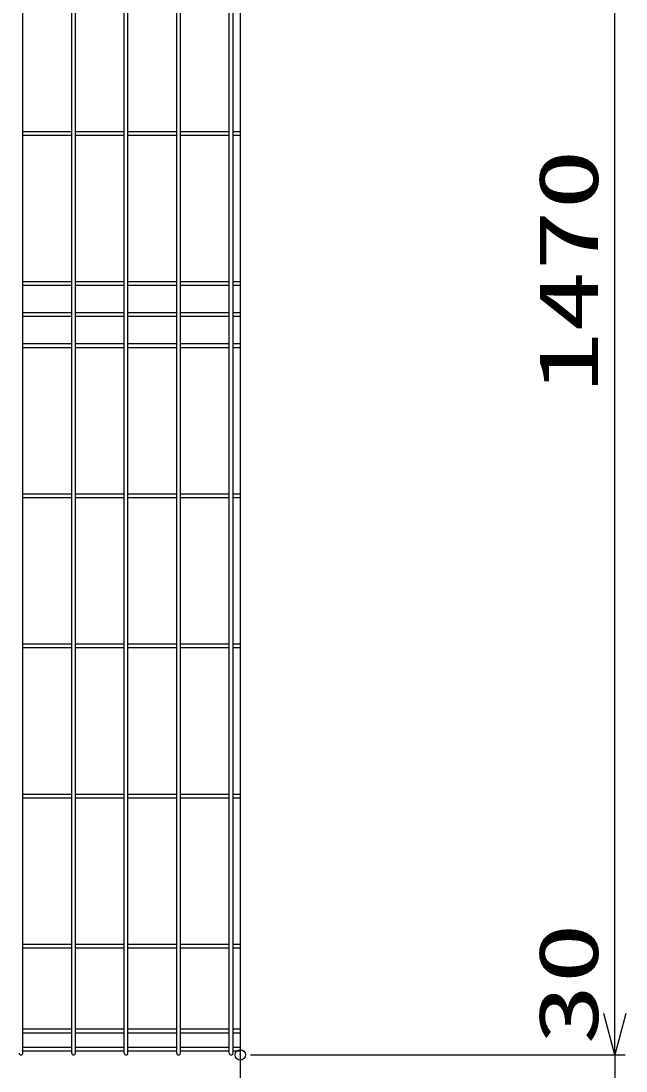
# Model space of a CAD drawing. Units: millimetres, scale not verified. Extents: x -4455 to 4455, y -3150 to 3150.
# Drawn here: x 2751 to 3336, y -848 to 167 of the extents above; entities that cross this region are included whole.
import ezdxf
from ezdxf.enums import TextEntityAlignment as Align

# ---------------------------------------------------------------- set-up
doc = ezdxf.new("R2010")
doc.units = ezdxf.units.MM
doc.header["$LTSCALE"] = 20
doc.header["$PDMODE"] = 32
doc.header["$PDSIZE"] = 10
for name, color, linetype, lineweight in [('0-3_Jﾊﾟﾈﾙ', 3, 'Continuous', 25), ('0-5_寸法線', 4, 'Continuous', 25), ('0-6_寸法', 4, 'Continuous', 25), ('0-8_EXTCNT-L', 4, 'Continuous', 25)]:
    doc.layers.add(name, color=color, linetype=linetype, lineweight=lineweight)
doc.layers.add('0-7_DEFPOINTS', color=7, linetype='Continuous')
doc.styles.add('ＭＳ ゴシック', font='')
doc.styles.get('ＭＳ ゴシック').set_extended_font_data('MS Gothic')

# ---------------------------------------------------------------- blocks, each defined once
blk = doc.blocks.new('_Open30')
at = {"layer": '0-6_寸法'}
blk.add_line((0, 0), (-20, 0), dxfattribs=at)
blk.add_lwpolyline([(-20, 5.36), (0, 0), (-20, -5.36)], dxfattribs=at)

msp = doc.modelspace()

# ---------------------------------------------------------------- linework, layer by layer
at = {"layer": '0-3_Jﾊﾟﾈﾙ'}
for p, q in [((2752.73, -830.49), (2752.73, 635.91)), ((2799.9, -830.49), (2799.9, 635.91)), ((2803.5, -830.49), (2803.5, 635.91)), ((2850.67, -830.49), (2850.67, 635.91)), ((2854.27, -830.49), (2854.27, 635.91)), ((2901.44, -830.49), (2901.44, 635.91)), ((2905.04, -830.49), (2905.04, 635.91)), ((2952.21, -830.49), (2952.21, 635.91)), ((2955.81, -830.49), (2955.81, 635.91)), ((2799.9, 60.14), (2752.73, 60.14)), ((2799.9, 56.54), (2752.73, 56.54)), ((2850.67, 60.14), (2803.5, 60.14)), ((2850.67, 56.54), (2803.5, 56.54)), ((2901.44, 60.14), (2854.27, 60.14)), ((2901.44, 56.54), (2854.27, 56.54)), ((2952.21, 60.14), (2905.04, 60.14)), ((2952.21, 56.54), (2905.04, 56.54)), ((2962.82, 60.14), (2955.81, 60.14)), ((2962.82, 56.54), (2955.81, 56.54)), ((2799.9, -84.99), (2752.73, -84.99)), ((2799.9, -88.59), (2752.73, -88.59)), ((2850.67, -84.99), (2803.5, -84.99)), ((2850.67, -88.59), (2803.5, -88.59)), ((2901.44, -84.99), (2854.27, -84.99)), ((2901.44, -88.59), (2854.27, -88.59)), ((2952.21, -84.99), (2905.04, -84.99)), ((2952.21, -88.59), (2905.04, -88.59)), ((2962.82, -84.99), (2955.81, -84.99)), ((2962.82, -88.59), (2955.81, -88.59)), ((2799.9, -114.99), (2752.73, -114.99)), ((2799.9, -118.59), (2752.73, -118.59)), ((2850.67, -114.99), (2803.5, -114.99)), ((2850.67, -118.59), (2803.5, -118.59)), ((2901.44, -114.99), (2854.27, -114.99)), ((2901.44, -118.59), (2854.27, -118.59)), ((2952.21, -114.99), (2905.04, -114.99)), ((2952.21, -118.59), (2905.04, -118.59)), ((2962.82, -114.99), (2955.81, -114.99)), ((2962.82, -118.59), (2955.81, -118.59)), ((2799.9, -144.99), (2752.73, -144.99)), ((2799.9, -148.59), (2752.73, -148.59)), ((2850.67, -144.99), (2803.5, -144.99)), ((2850.67, -148.59), (2803.5, -148.59)), ((2901.44, -144.99), (2854.27, -144.99)), ((2901.44, -148.59), (2854.27, -148.59)), ((2952.21, -144.99), (2905.04, -144.99)), ((2952.21, -148.59), (2905.04, -148.59)), ((2962.82, -144.99), (2955.81, -144.99)), ((2962.82, -148.59), (2955.81, -148.59)), ((2799.9, -290.11), (2752.73, -290.11)), ((2799.9, -293.71), (2752.73, -293.71)), ((2850.67, -290.11), (2803.5, -290.11)), ((2850.67, -293.71), (2803.5, -293.71)), ((2901.44, -290.11), (2854.27, -290.11)), ((2901.44, -293.71), (2854.27, -293.71)), ((2952.21, -290.11), (2905.04, -290.11)), ((2952.21, -293.71), (2905.04, -293.71)), ((2962.82, -290.11), (2955.81, -290.11)), ((2962.82, -293.71), (2955.81, -293.71)), ((2799.9, -435.24), (2752.73, -435.24)), ((2850.67, -435.24), (2803.5, -435.24)), ((2901.44, -435.24), (2854.27, -435.24)), ((2952.21, -435.24), (2905.04, -435.24)), ((2962.82, -435.24), (2955.81, -435.24)), ((2799.9, -438.84), (2752.73, -438.84)), ((2850.67, -438.84), (2803.5, -438.84)), ((2901.44, -438.84), (2854.27, -438.84)), ((2952.21, -438.84), (2905.04, -438.84)), ((2962.82, -438.84), (2955.81, -438.84)), ((2799.9, -580.36), (2752.73, -580.36)), ((2799.9, -583.96), (2752.73, -583.96)), ((2850.67, -580.36), (2803.5, -580.36)), ((2850.67, -583.96), (2803.5, -583.96)), ((2901.44, -580.36), (2854.27, -580.36)), ((2901.44, -583.96), (2854.27, -583.96)), ((2952.21, -580.36), (2905.04, -580.36)), ((2952.21, -583.96), (2905.04, -583.96)), ((2962.82, -580.36), (2955.81, -580.36)), ((2962.82, -583.96), (2955.81, -583.96)), ((2799.9, -725.49), (2752.73, -725.49)), ((2799.9, -729.09), (2752.73, -729.09)), ((2850.67, -725.49), (2803.5, -725.49)), ((2850.67, -729.09), (2803.5, -729.09)), ((2901.44, -725.49), (2854.27, -725.49)), ((2901.44, -729.09), (2854.27, -729.09)), ((2952.21, -725.49), (2905.04, -725.49)), ((2952.21, -729.09), (2905.04, -729.09)), ((2962.82, -725.49), (2955.81, -725.49)), ((2962.82, -729.09), (2955.81, -729.09)), ((2799.9, -807.49), (2752.73, -807.49)), ((2799.9, -811.09), (2752.73, -811.09)), ((2850.67, -807.49), (2803.5, -807.49)), ((2850.67, -811.09), (2803.5, -811.09)), ((2901.44, -807.49), (2854.27, -807.49)), ((2901.44, -811.09), (2854.27, -811.09)), ((2952.21, -807.49), (2905.04, -807.49)), ((2952.21, -811.09), (2905.04, -811.09)), ((2962.82, -807.49), (2955.81, -807.49)), ((2962.82, -811.09), (2955.81, -811.09)), ((2799.9, -825.09), (2752.73, -825.09)), ((2799.9, -828.69), (2752.73, -828.69)), ((2850.67, -825.09), (2803.5, -825.09)), ((2850.67, -828.69), (2803.5, -828.69)), ((2901.44, -825.09), (2854.27, -825.09)), ((2901.44, -828.69), (2854.27, -828.69)), ((2952.21, -825.09), (2905.04, -825.09)), ((2952.21, -828.69), (2905.04, -828.69)), ((2962.82, -825.09), (2955.81, -825.09)), ((2962.82, -828.69), (2955.81, -828.69))]:
    msp.add_line(p, q, dxfattribs=at)
for centre in [(2750.93, -830.49), (2801.7, -830.49), (2852.47, -830.49), (2903.24, -830.49), (2954.01, -830.49)]:
    msp.add_arc(centre, 1.8, 180, 0, dxfattribs=at)
at = {"layer": '0-5_寸法線'}
for p, q in [((3324.89, -792.29), (3324.89, 597.71)), ((3324.89, -792.29), (3324.89, -752.29)), ((2972.82, -832.29), (3334.89, -832.29)), ((2972.82, -832.29), (3334.89, -832.29)), ((3324.89, -832.29), (3324.89, -862.29))]:
    msp.add_line(p, q, dxfattribs=at)
at = {"layer": '0-7_DEFPOINTS'}
msp.add_point((2962.82, -832.29), dxfattribs=at)
at = {"layer": '0-8_EXTCNT-L'}
msp.add_line((2962.82, 709.29), (2962.82, -1232.51), dxfattribs=at)

# ---------------------------------------------------------------- block references
at = {"layer": '0-5_寸法線', "xscale": 2, "yscale": 2, "rotation": 270}
msp.add_blockref('_Open30', (3324.89, -832.29), dxfattribs=at)
msp.add_blockref('_Open30', (3324.89, -832.29), dxfattribs=at)

# ---------------------------------------------------------------- texts
at = {"layer": '0-5_寸法線', "color": 2, "style": 'ＭＳ ゴシック', "width": 1.5}
for s, p in [('1470', (3326, -192.29)), ('30', (3326, -822.47))]:
    msp.add_text(s, height=57.77, rotation=90, dxfattribs=at).set_placement(p, align=Align.BOTTOM_LEFT)

doc.saveas('drawing.dxf')
